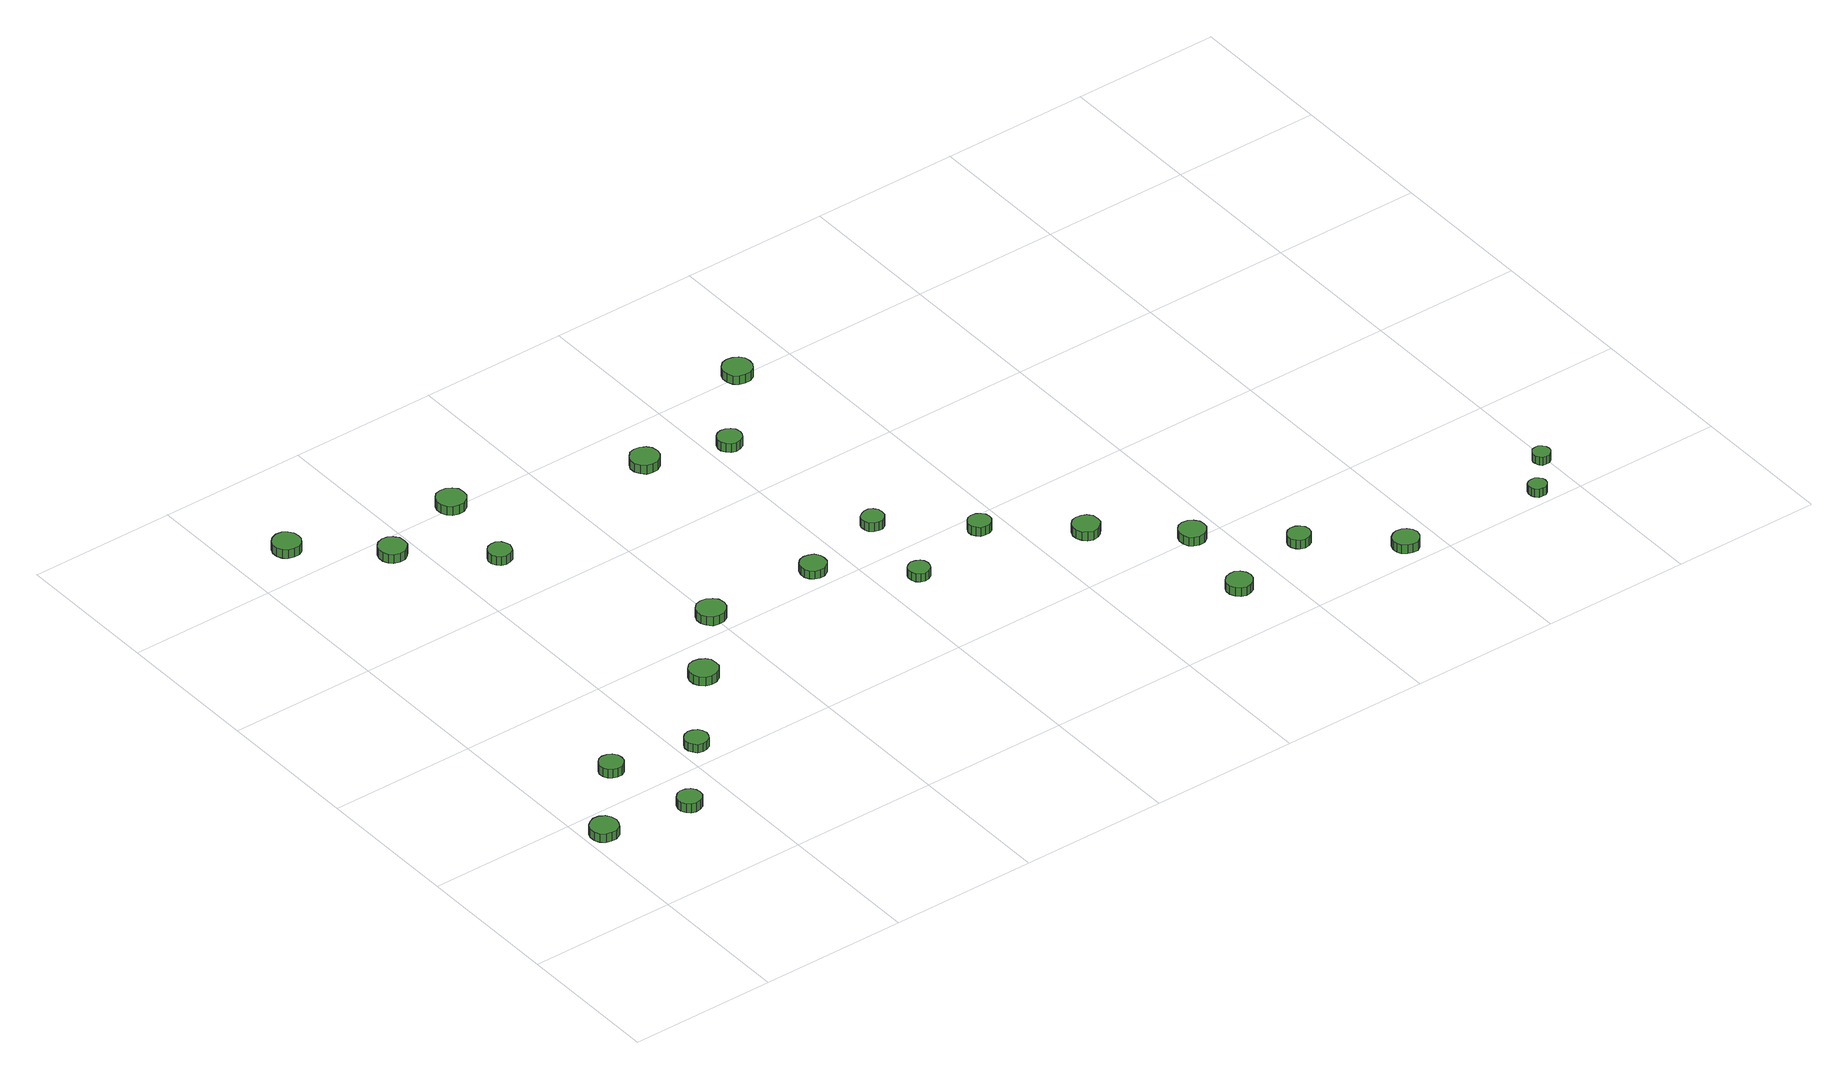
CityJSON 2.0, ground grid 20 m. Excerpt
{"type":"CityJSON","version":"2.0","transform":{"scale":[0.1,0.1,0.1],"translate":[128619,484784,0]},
"CityObjects":{
"tree1":{"type":"SolitaryVegetationObject","attributes":{"function":"something"},"geometry":[{"type":"MultiSurface","lod":"1","boundaries":[[[0,1,2,3,4,5,6,7,8,9,10,11,12,13,14]],[[15,16,17,18,19,20,21,22,23,24,25,26,27,28,29]],[[0,29,28,1]],[[1,28,27,2]],[[2,27,26,3]],[[3,26,25,4]],[[4,25,24,5]],[[5,24,23,6]],[[6,23,22,7]],[[7,22,21,8]],[[8,21,20,9]],[[9,20,19,10]],[[10,19,18,11]],[[11,18,17,12]],[[12,17,16,13]],[[13,16,15,14]],[[14,15,29,0]]]}]},
"tree2":{"type":"SolitaryVegetationObject","attributes":{"function":"something"},"geometry":[{"type":"MultiSurface","lod":"1","boundaries":[[[30,31,32,33,34,35,36,37,38,39,40,41,42,43,44]],[[45,46,47,48,49,50,51,52,53,54,55,56,57,58,59]],[[30,59,58,31]],[[31,58,57,32]],[[32,57,56,33]],[[33,56,55,34]],[[34,55,54,35]],[[35,54,53,36]],[[36,53,52,37]],[[37,52,51,38]],[[38,51,50,39]],[[39,50,49,40]],[[40,49,48,41]],[[41,48,47,42]],[[42,47,46,43]],[[43,46,45,44]],[[44,45,59,30]]]}]},
"tree3":{"type":"SolitaryVegetationObject","attributes":{"function":"something"},"geometry":[{"type":"MultiSurface","lod":"1","boundaries":[[[60,61,62,63,64,65,66,67,68,69,70,71,72,73,74]],[[75,76,77,78,79,80,81,82,83,84,85,86,87,88,89]],[[60,89,88,61]],[[61,88,87,62]],[[62,87,86,63]],[[63,86,85,64]],[[64,85,84,65]],[[65,84,83,66]],[[66,83,82,67]],[[67,82,81,68]],[[68,81,80,69]],[[69,80,79,70]],[[70,79,78,71]],[[71,78,77,72]],[[72,77,76,73]],[[73,76,75,74]],[[74,75,89,60]]]}]},
"tree4":{"type":"SolitaryVegetationObject","attributes":{"function":"something"},"geometry":[{"type":"MultiSurface","lod":"1","boundaries":[[[90,91,92,93,94,95,96,97,98,99,100,101,102,103,104]],[[105,106,107,108,109,110,111,112,113,114,115,116,117,118,119]],[[90,119,118,91]],[[91,118,117,92]],[[92,117,116,93]],[[93,116,115,94]],[[94,115,114,95]],[[95,114,113,96]],[[96,113,112,97]],[[97,112,111,98]],[[98,111,110,99]],[[99,110,109,100]],[[100,109,108,101]],[[101,108,107,102]],[[102,107,106,103]],[[103,106,105,104]],[[104,105,119,90]]]}]},
"tree5":{"type":"SolitaryVegetationObject","attributes":{"function":"something"},"geometry":[{"type":"MultiSurface","lod":"1","boundaries":[[[120,121,122,123,124,125,126,127,128,129,130,131,132,133,134]],[[135,136,137,138,139,140,141,142,143,144,145,146,147,148,149]],[[120,149,148,121]],[[121,148,147,122]],[[122,147,146,123]],[[123,146,145,124]],[[124,145,144,125]],[[125,144,143,126]],[[126,143,142,127]],[[127,142,141,128]],[[128,141,140,129]],[[129,140,139,130]],[[130,139,138,131]],[[131,138,137,132]],[[132,137,136,133]],[[133,136,135,134]],[[134,135,149,120]]]}]},
"tree6":{"type":"SolitaryVegetationObject","attributes":{"function":"something"},"geometry":[{"type":"MultiSurface","lod":"1","boundaries":[[[150,151,152,153,154,155,156,157,158,159,160,161,162,163,164]],[[165,166,167,168,169,170,171,172,173,174,175,176,177,178,179]],[[150,179,178,151]],[[151,178,177,152]],[[152,177,176,153]],[[153,176,175,154]],[[154,175,174,155]],[[155,174,173,156]],[[156,173,172,157]],[[157,172,171,158]],[[158,171,170,159]],[[159,170,169,160]],[[160,169,168,161]],[[161,168,167,162]],[[162,167,166,163]],[[163,166,165,164]],[[164,165,179,150]]]}]},
"tree7":{"type":"SolitaryVegetationObject","attributes":{"function":"something"},"geometry":[{"type":"MultiSurface","lod":"1","boundaries":[[[180,181,182,183,184,185,186,187,188,189,190,191,192,193,194]],[[195,196,197,198,199,200,201,202,203,204,205,206,207,208,209]],[[180,209,208,181]],[[181,208,207,182]],[[182,207,206,183]],[[183,206,205,184]],[[184,205,204,185]],[[185,204,203,186]],[[186,203,202,187]],[[187,202,201,188]],[[188,201,200,189]],[[189,200,199,190]],[[190,199,198,191]],[[191,198,197,192]],[[192,197,196,193]],[[193,196,195,194]],[[194,195,209,180]]]}]},
"tree8":{"type":"SolitaryVegetationObject","attributes":{"function":"something"},"geometry":[{"type":"MultiSurface","lod":"1","boundaries":[[[210,211,212,213,214,215,216,217,218,219,220,221,222,223,224]],[[225,226,227,228,229,230,231,232,233,234,235,236,237,238,239]],[[210,239,238,211]],[[211,238,237,212]],[[212,237,236,213]],[[213,236,235,214]],[[214,235,234,215]],[[215,234,233,216]],[[216,233,232,217]],[[217,232,231,218]],[[218,231,230,219]],[[219,230,229,220]],[[220,229,228,221]],[[221,228,227,222]],[[222,227,226,223]],[[223,226,225,224]],[[224,225,239,210]]]}]},
"tree9":{"type":"SolitaryVegetationObject","attributes":{"function":"something"},"geometry":[{"type":"MultiSurface","lod":"1","boundaries":[[[240,241,242,243,244,245,246,247,248,249,250,251,252,253,254]],[[255,256,257,258,259,260,261,262,263,264,265,266,267,268,269]],[[240,269,268,241]],[[241,268,267,242]],[[242,267,266,243]],[[243,266,265,244]],[[244,265,264,245]],[[245,264,263,246]],[[246,263,262,247]],[[247,262,261,248]],[[248,261,260,249]],[[249,260,259,250]],[[250,259,258,251]],[[251,258,257,252]],[[252,257,256,253]],[[253,256,255,254]],[[254,255,269,240]]]}]},
"tree10":{"type":"SolitaryVegetationObject","attributes":{"function":"something"},"geometry":[{"type":"MultiSurface","lod":"1","boundaries":[[[270,271,272,273,274,275,276,277,278,279,280,281,282,283,284]],[[285,286,287,288,289,290,291,292,293,294,295,296,297,298,299]],[[270,299,298,271]],[[271,298,297,272]],[[272,297,296,273]],[[273,296,295,274]],[[274,295,294,275]],[[275,294,293,276]],[[276,293,292,277]],[[277,292,291,278]],[[278,291,290,279]],[[279,290,289,280]],[[280,289,288,281]],[[281,288,287,282]],[[282,287,286,283]],[[283,286,285,284]],[[284,285,299,270]]]}]},
"tree11":{"type":"SolitaryVegetationObject","attributes":{"function":"something"},"geometry":[{"type":"MultiSurface","lod":"1","boundaries":[[[300,301,302,303,304,305,306,307,308,309,310,311,312,313,314]],[[315,316,317,318,319,320,321,322,323,324,325,326,327,328,329]],[[300,329,328,301]],[[301,328,327,302]],[[302,327,326,303]],[[303,326,325,304]],[[304,325,324,305]],[[305,324,323,306]],[[306,323,322,307]],[[307,322,321,308]],[[308,321,320,309]],[[309,320,319,310]],[[310,319,318,311]],[[311,318,317,312]],[[312,317,316,313]],[[313,316,315,314]],[[314,315,329,300]]]}]},
"tree12":{"type":"SolitaryVegetationObject","attributes":{"function":"something"},"geometry":[{"type":"MultiSurface","lod":"1","boundaries":[[[330,331,332,333,334,335,336,337,338,339,340,341,342,343,344]],[[345,346,347,348,349,350,351,352,353,354,355,356,357,358,359]],[[330,359,358,331]],[[331,358,357,332]],[[332,357,356,333]],[[333,356,355,334]],[[334,355,354,335]],[[335,354,353,336]],[[336,353,352,337]],[[337,352,351,338]],[[338,351,350,339]],[[339,350,349,340]],[[340,349,348,341]],[[341,348,347,342]],[[342,347,346,343]],[[343,346,345,344]],[[344,345,359,330]]]}]},
"tree13":{"type":"SolitaryVegetationObject","attributes":{"function":"something"},"geometry":[{"type":"MultiSurface","lod":"1","boundaries":[[[360,361,362,363,364,365,366,367,368,369,370,371,372,373,374]],[[375,376,377,378,379,380,381,382,383,384,385,386,387,388,389]],[[360,389,388,361]],[[361,388,387,362]],[[362,387,386,363]],[[363,386,385,364]],[[364,385,384,365]],[[365,384,383,366]],[[366,383,382,367]],[[367,382,381,368]],[[368,381,380,369]],[[369,380,379,370]],[[370,379,378,371]],[[371,378,377,372]],[[372,377,376,373]],[[373,376,375,374]],[[374,375,389,360]]]}]},
"tree14":{"type":"SolitaryVegetationObject","attributes":{"function":"something"},"geometry":[{"type":"MultiSurface","lod":"1","boundaries":[[[390,391,392,393,394,395,396,397,398,399,400,401,402,403,404]],[[405,406,407,408,409,410,411,412,413,414,415,416,417,418,419]],[[390,419,418,391]],[[391,418,417,392]],[[392,417,416,393]],[[393,416,415,394]],[[394,415,414,395]],[[395,414,413,396]],[[396,413,412,397]],[[397,412,411,398]],[[398,411,410,399]],[[399,410,409,400]],[[400,409,408,401]],[[401,408,407,402]],[[402,407,406,403]],[[403,406,405,404]],[[404,405,419,390]]]}]},
"tree15":{"type":"SolitaryVegetationObject","attributes":{"function":"something"},"geometry":[{"type":"MultiSurface","lod":"1","boundaries":[[[420,421,422,423,424,425,426,427,428,429,430,431,432,433,434]],[[435,436,437,438,439,440,441,442,443,444,445,446,447,448,449]],[[420,449,448,421]],[[421,448,447,422]],[[422,447,446,423]],[[423,446,445,424]],[[424,445,444,425]],[[425,444,443,426]],[[426,443,442,427]],[[427,442,441,428]],[[428,441,440,429]],[[429,440,439,430]],[[430,439,438,431]],[[431,438,437,432]],[[432,437,436,433]],[[433,436,435,434]],[[434,435,449,420]]]}]},
"tree16":{"type":"SolitaryVegetationObject","attributes":{"function":"something"},"geometry":[{"type":"MultiSurface","lod":"1","boundaries":[[[450,451,452,453,454,455,456,457,458,459,460,461,462,463,464]],[[465,466,467,468,469,470,471,472,473,474,475,476,477,478,479]],[[450,479,478,451]],[[451,478,477,452]],[[452,477,476,453]],[[453,476,475,454]],[[454,475,474,455]],[[455,474,473,456]],[[456,473,472,457]],[[457,472,471,458]],[[458,471,470,459]],[[459,470,469,460]],[[460,469,468,461]],[[461,468,467,462]],[[462,467,466,463]],[[463,466,465,464]],[[464,465,479,450]]]}]},
"tree17":{"type":"SolitaryVegetationObject","attributes":{"function":"something"},"geometry":[{"type":"MultiSurface","lod":"1","boundaries":[[[480,481,482,483,484,485,486,487,488,489,490,491,492,493,494]],[[495,496,497,498,499,500,501,502,503,504,505,506,507,508,509]],[[480,509,508,481]],[[481,508,507,482]],[[482,507,506,483]],[[483,506,505,484]],[[484,505,504,485]],[[485,504,503,486]],[[486,503,502,487]],[[487,502,501,488]],[[488,501,500,489]],[[489,500,499,490]],[[490,499,498,491]],[[491,498,497,492]],[[492,497,496,493]],[[493,496,495,494]],[[494,495,509,480]]]}]},
"tree18":{"type":"SolitaryVegetationObject","attributes":{"function":"something"},"geometry":[{"type":"MultiSurface","lod":"1","boundaries":[[[510,511,512,513,514,515,516,517,518,519,520,521,522,523,524]],[[525,526,527,528,529,530,531,532,533,534,535,536,537,538,539]],[[510,539,538,511]],[[511,538,537,512]],[[512,537,536,513]],[[513,536,535,514]],[[514,535,534,515]],[[515,534,533,516]],[[516,533,532,517]],[[517,532,531,518]],[[518,531,530,519]],[[519,530,529,520]],[[520,529,528,521]],[[521,528,527,522]],[[522,527,526,523]],[[523,526,525,524]],[[524,525,539,510]]]}]},
"tree19":{"type":"SolitaryVegetationObject","attributes":{"function":"something"},"geometry":[{"type":"MultiSurface","lod":"1","boundaries":[[[540,541,542,543,544,545,546,547,548,549,550,551,552,553,554]],[[555,556,557,558,559,560,561,562,563,564,565,566,567,568,569]],[[540,569,568,541]],[[541,568,567,542]],[[542,567,566,543]],[[543,566,565,544]],[[544,565,564,545]],[[545,564,563,546]],[[546,563,562,547]],[[547,562,561,548]],[[548,561,560,549]],[[549,560,559,550]],[[550,559,558,551]],[[551,558,557,552]],[[552,557,556,553]],[[553,556,555,554]],[[554,555,569,540]]]}]},
"tree20":{"type":"SolitaryVegetationObject","attributes":{"function":"something"},"geometry":[{"type":"MultiSurface","lod":"1","boundaries":[[[570,571,572,573,574,575,576,577,578,579,580,581,582,583,584]],[[585,586,587,588,589,590,591,592,593,594,595,596,597,598,599]],[[570,599,598,571]],[[571,598,597,572]],[[572,597,596,573]],[[573,596,595,574]],[[574,595,594,575]],[[575,594,593,576]],[[576,593,592,577]],[[577,592,591,578]],[[578,591,590,579]],[[579,590,589,580]],[[580,589,588,581]],[[581,588,587,582]],[[582,587,586,583]],[[583,586,585,584]],[[584,585,599,570]]]}]},
"tree21":{"type":"SolitaryVegetationObject","attributes":{"function":"something"},"geometry":[{"type":"MultiSurface","lod":"1","boundaries":[[[600,601,602,603,604,605,606,607,608,609,610,611,612,613,614]],[[615,616,617,618,619,620,621,622,623,624,625,626,627,628,629]],[[600,629,628,601]],[[601,628,627,602]],[[602,627,626,603]],[[603,626,625,604]],[[604,625,624,605]],[[605,624,623,606]],[[606,623,622,607]],[[607,622,621,608]],[[608,621,620,609]],[[609,620,619,610]],[[610,619,618,611]],[[611,618,617,612]],[[612,617,616,613]],[[613,616,615,614]],[[614,615,629,600]]]}]},
"tree22":{"type":"SolitaryVegetationObject","attributes":{"function":"something"},"geometry":[{"type":"MultiSurface","lod":"1","boundaries":[[[630,631,632,633,634,635,636,637,638,639,640,641,642,643,644]],[[645,646,647,648,649,650,651,652,653,654,655,656,657,658,659]],[[630,659,658,631]],[[631,658,657,632]],[[632,657,656,633]],[[633,656,655,634]],[[634,655,654,635]],[[635,654,653,636]],[[636,653,652,637]],[[637,652,651,638]],[[638,651,650,639]],[[639,650,649,640]],[[640,649,648,641]],[[641,648,647,642]],[[642,647,646,643]],[[643,646,645,644]],[[644,645,659,630]]]}]},
"tree23":{"type":"SolitaryVegetationObject","attributes":{"function":"something"},"geometry":[{"type":"MultiSurface","lod":"1","boundaries":[[[660,661,662,663,664,665,666,667,668,669,670,671,672,673,674]],[[675,676,677,678,679,680,681,682,683,684,685,686,687,688,689]],[[660,689,688,661]],[[661,688,687,662]],[[662,687,686,663]],[[663,686,685,664]],[[664,685,684,665]],[[665,684,683,666]],[[666,683,682,667]],[[667,682,681,668]],[[668,681,680,669]],[[669,680,679,670]],[[670,679,678,671]],[[671,678,677,672]],[[672,677,676,673]],[[673,676,675,674]],[[674,675,689,660]]]}]},
"tree24":{"type":"SolitaryVegetationObject","attributes":{"function":"something"},"geometry":[{"type":"MultiSurface","lod":"1","boundaries":[[[690,691,692,693,694,695,696,697,698,699,700,701,702,703,704]],[[705,706,707,708,709,710,711,712,713,714,715,716,717,718,719]],[[690,719,718,691]],[[691,718,717,692]],[[692,717,716,693]],[[693,716,715,694]],[[694,715,714,695]],[[695,714,713,696]],[[696,713,712,697]],[[697,712,711,698]],[[698,711,710,699]],[[699,710,709,700]],[[700,709,708,701]],[[701,708,707,702]],[[702,707,706,703]],[[703,706,705,704]],[[704,705,719,690]]]}]}
},
"vertices":[
[45,161,17],[43,169,17],[39,175,17],[32,179,17],[24,180,17],[17,177,17],[11,172,17],[8,165,17],[8,157,17],[11,150,17],[17,145,17],[24,143,17],[32,143,17],[39,147,17],[43,154,17],[43,154,4],[39,147,4],[32,143,4],[24,143,4],[17,145,4],[11,150,4],[8,157,4],[8,165,4],[11,172,4],[17,177,4],[24,180,4],[32,179,4],[39,175,4],[43,169,4],[45,161,4],
[160,144,17],[159,150,17],[155,156,17],[149,159,17],[142,160,17],[136,158,17],[131,153,17],[128,147,17],[128,141,17],[131,134,17],[136,130,17],[142,128,17],[149,129,17],[155,132,17],[159,137,17],[159,137,4],[155,132,4],[149,129,4],[142,128,4],[136,130,4],[131,134,4],[128,141,4],[128,147,4],[131,153,4],[136,158,4],[142,160,4],[149,159,4],[155,156,4],[159,150,4],[160,144,4],
[128,259,16],[127,265,16],[123,271,16],[117,274,16],[110,275,16],[104,273,16],[99,268,16],[96,262,16],[96,255,16],[99,249,16],[104,245,16],[110,243,16],[117,243,16],[123,247,16],[127,252,16],[127,252,3],[123,247,3],[117,243,3],[110,243,3],[104,245,3],[99,249,3],[96,255,3],[96,262,3],[99,268,3],[104,273,3],[110,275,3],[117,274,3],[123,271,3],[127,265,3],[128,259,3],
[240,235,17],[238,241,17],[235,246,17],[229,249,17],[223,250,17],[216,248,17],[212,244,17],[209,238,17],[209,231,17],[212,226,17],[216,221,17],[223,219,17],[229,220,17],[235,223,17],[238,228,17],[238,228,5],[235,223,5],[229,220,5],[223,219,5],[216,221,5],[212,226,5],[209,231,5],[209,238,5],[212,244,5],[216,248,5],[223,250,5],[229,249,5],[235,246,5],[238,241,5],[240,235,5],
[89,854,18],[88,862,18],[83,868,18],[77,872,18],[69,873,18],[61,870,18],[56,865,18],[53,858,18],[53,850,18],[56,843,18],[61,838,18],[69,836,18],[77,836,18],[83,840,18],[88,847,18],[88,847,5],[83,840,5],[77,836,5],[69,836,5],[61,838,5],[56,843,5],[53,850,5],[53,858,5],[56,865,5],[61,870,5],[69,873,5],[77,872,5],[83,868,5],[88,862,5],[89,854,5],
[186,769,17],[185,777,17],[180,783,17],[174,787,17],[166,788,17],[158,785,17],[153,780,17],[150,773,17],[150,765,17],[153,758,17],[158,753,17],[166,751,17],[174,751,17],[180,755,17],[185,761,17],[185,761,4],[180,755,4],[174,751,4],[166,751,4],[158,753,4],[153,758,4],[150,765,4],[150,773,4],[153,780,4],[158,785,4],[166,788,4],[174,787,4],[180,783,4],[185,777,4],[186,769,4],
[335,340,18],[334,348,18],[329,354,18],[322,358,18],[314,359,18],[306,357,18],[300,351,18],[297,344,18],[297,336,18],[300,329,18],[306,323,18],[314,321,18],[322,322,18],[329,326,18],[334,332,18],[334,332,5],[329,326,5],[322,322,5],[314,321,5],[306,323,5],[300,329,5],[297,336,5],[297,344,5],[300,351,5],[306,357,5],[314,359,5],[322,358,5],[329,354,5],[334,348,5],[335,340,5],
[282,683,18],[280,689,18],[277,694,18],[271,698,18],[264,698,18],[258,696,18],[254,692,18],[251,686,18],[251,680,18],[254,674,18],[258,669,18],[264,667,18],[271,668,18],[277,671,18],[280,677,18],[280,677,5],[277,671,5],[271,668,5],[264,667,5],[258,669,5],[254,674,5],[251,680,5],[251,686,5],[254,692,5],[258,696,5],[264,698,5],[271,698,5],[277,694,5],[280,689,5],[282,683,5],
[302,802,19],[301,810,19],[296,816,19],[289,820,19],[281,821,19],[273,819,19],[267,813,19],[264,806,19],[264,798,19],[267,790,19],[273,785,19],[281,783,19],[289,783,19],[296,787,19],[301,794,19],[301,794,6],[296,787,6],[289,783,6],[281,783,6],[273,785,6],[267,790,6],[264,798,6],[264,806,6],[267,813,6],[273,819,6],[281,821,6],[289,820,6],[296,816,6],[301,810,6],[302,802,6],
[418,433,17],[417,441,17],[412,447,17],[405,451,17],[397,452,17],[389,450,17],[383,444,17],[380,437,17],[380,429,17],[383,422,17],[389,416,17],[397,414,17],[405,415,17],[412,419,17],[417,425,17],[417,425,4],[412,419,4],[405,415,4],[397,414,4],[389,416,4],[383,422,4],[380,429,4],[380,437,4],[383,444,4],[389,450,4],[397,452,4],[405,451,4],[412,447,4],[417,441,4],[418,433,4],
[570,430,17],[569,437,17],[565,443,17],[558,446,17],[551,447,17],[544,445,17],[539,440,17],[536,433,17],[536,426,17],[539,420,17],[544,415,17],[551,413,17],[558,413,17],[565,417,17],[569,423,17],[569,423,5],[565,417,5],[558,413,5],[551,413,5],[544,415,5],[539,420,5],[536,426,5],[536,433,5],[539,440,5],[544,445,5],[551,447,5],[558,446,5],[565,443,5],[569,437,5],[570,430,5],
[540,725,19],[539,733,19],[534,739,19],[527,743,19],[519,744,19],[511,742,19],[506,736,19],[502,729,19],[502,721,19],[506,714,19],[511,708,19],[519,706,19],[527,707,19],[534,711,19],[539,717,19],[539,717,6],[534,711,6],[527,707,6],[519,706,6],[511,708,6],[506,714,6],[502,721,6],[502,729,6],[506,736,6],[511,742,6],[519,744,6],[527,743,6],[534,739,6],[539,733,6],[540,725,6],
[664,345,17],[663,351,17],[660,355,17],[654,358,17],[648,359,17],[643,357,17],[638,353,17],[636,348,17],[636,342,17],[638,336,17],[643,332,17],[648,330,17],[654,331,17],[660,334,17],[663,339,17],[663,339,5],[660,334,5],[654,331,5],[648,330,5],[643,332,5],[638,336,5],[636,342,5],[636,348,5],[638,353,5],[643,357,5],[648,359,5],[654,358,5],[660,355,5],[663,351,5],[664,345,5],
[683,462,17],[682,468,17],[678,473,17],[673,476,17],[667,476,17],[661,474,17],[656,470,17],[654,465,17],[654,458,17],[656,453,17],[661,449,17],[667,447,17],[673,447,17],[678,450,17],[682,455,17],[682,455,4],[678,450,4],[673,447,4],[667,447,4],[661,449,4],[656,453,4],[654,458,4],[654,465,4],[656,470,4],[661,474,4],[667,476,4],[673,476,4],[678,473,4],[682,468,4],[683,462,4],
[642,692,21],[641,699,21],[637,704,21],[631,707,21],[624,708,21],[618,706,21],[613,702,21],[610,695,21],[610,689,21],[613,683,21],[618,678,21],[624,676,21],[631,677,21],[637,680,21],[641,686,21],[641,686,8],[637,680,8],[631,677,8],[624,676,8],[618,678,8],[613,683,8],[610,689,8],[610,695,8],[613,702,8],[618,706,8],[624,708,8],[631,707,8],[637,704,8],[641,699,8],[642,692,8],
[781,375,17],[780,381,17],[776,386,17],[771,389,17],[764,390,17],[758,388,17],[754,384,17],[751,378,17],[751,372,17],[754,367,17],[758,362,17],[764,361,17],[771,361,17],[776,364,17],[780,369,17],[780,369,4],[776,364,4],[771,361,4],[764,361,4],[758,362,4],[754,367,4],[751,372,4],[751,378,4],[754,384,4],[758,388,4],[764,390,4],[771,389,4],[776,386,4],[780,381,4],[781,375,4],
[882,290,18],[881,298,18],[876,304,18],[870,307,18],[862,308,18],[855,306,18],[850,301,18],[847,294,18],[847,287,18],[850,280,18],[855,275,18],[862,272,18],[870,273,18],[876,277,18],[881,283,18],[881,283,5],[876,277,5],[870,273,5],[862,272,5],[855,275,5],[850,280,5],[847,287,5],[847,294,5],[850,301,5],[855,306,5],[862,308,5],[870,307,5],[876,304,5],[881,298,5],[882,290,5],
[734,793,27],[733,801,27],[728,807,27],[721,811,27],[713,812,27],[705,810,27],[699,804,27],[696,797,27],[696,789,27],[699,781,27],[705,776,27],[713,774,27],[721,774,27],[728,778,27],[733,785,27],[733,785,14],[728,778,14],[721,774,14],[713,774,14],[705,776,14],[699,781,14],[696,789,14],[696,797,14],[699,804,14],[705,810,14],[713,812,14],[721,811,14],[728,807,14],[733,801,14],[734,793,14],
[960,86,18],[959,93,18],[954,99,18],[948,103,18],[941,103,18],[934,101,18],[929,96,18],[926,90,18],[926,83,18],[929,76,18],[934,71,18],[941,69,18],[948,70,18],[954,73,18],[959,79,18],[959,79,5],[954,73,5],[948,70,5],[941,69,5],[934,71,5],[929,76,5],[926,83,5],[926,90,5],[929,96,5],[934,101,5],[941,103,5],[948,103,5],[954,99,5],[959,93,5],[960,86,5],
[979,204,17],[978,211,17],[973,217,17],[967,221,17],[959,222,17],[952,220,17],[947,215,17],[944,208,17],[944,200,17],[947,193,17],[952,189,17],[959,186,17],[967,187,17],[973,191,17],[978,197,17],[978,197,4],[973,191,4],[967,187,4],[959,186,4],[952,189,4],[947,193,4],[944,200,4],[944,208,4],[947,215,4],[952,220,4],[959,222,4],[967,221,4],[973,217,4],[978,211,4],[979,204,4],
[1074,118,17],[1073,124,17],[1069,129,17],[1064,132,17],[1057,133,17],[1051,131,17],[1047,127,17],[1044,121,17],[1044,115,17],[1047,109,17],[1051,105,17],[1057,103,17],[1064,104,17],[1069,107,17],[1073,112,17],[1073,112,4],[1069,107,4],[1064,104,4],[1057,103,4],[1051,105,4],[1047,109,4],[1044,115,4],[1044,121,4],[1047,127,4],[1051,131,4],[1057,133,4],[1064,132,4],[1069,129,4],[1073,124,4],[1074,118,4],
[1175,33,17],[1173,40,17],[1169,46,17],[1163,49,17],[1155,50,17],[1149,48,17],[1143,43,17],[1140,36,17],[1140,29,17],[1143,23,17],[1149,18,17],[1155,16,17],[1163,16,17],[1169,20,17],[1173,26,17],[1173,26,4],[1169,20,4],[1163,16,4],[1155,16,4],[1149,18,4],[1143,23,4],[1140,29,4],[1140,36,4],[1143,43,4],[1149,48,4],[1155,50,4],[1163,49,4],[1169,46,4],[1173,40,4],[1175,33,4],
[1362,21,18],[1361,25,18],[1358,29,18],[1354,32,18],[1349,32,18],[1344,31,18],[1340,28,18],[1338,23,18],[1338,18,18],[1340,14,18],[1344,10,18],[1349,9,18],[1354,9,18],[1358,12,18],[1361,16,18],[1361,16,6],[1358,12,6],[1354,9,6],[1349,9,6],[1344,10,6],[1340,14,6],[1338,18,6],[1338,23,6],[1340,28,6],[1344,31,6],[1349,32,6],[1354,32,6],[1358,29,6],[1361,25,6],[1362,21,6],
[1405,69,18],[1404,74,18],[1401,78,18],[1397,81,18],[1392,81,18],[1387,80,18],[1384,76,18],[1382,72,18],[1382,67,18],[1384,62,18],[1387,59,18],[1392,58,18],[1397,58,18],[1401,61,18],[1404,65,18],[1404,65,6],[1401,61,6],[1397,58,6],[1392,58,6],[1387,59,6],[1384,62,6],[1382,67,6],[1382,72,6],[1384,76,6],[1387,80,6],[1392,81,6],[1397,81,6],[1401,78,6],[1404,74,6],[1405,69,6]
]}
